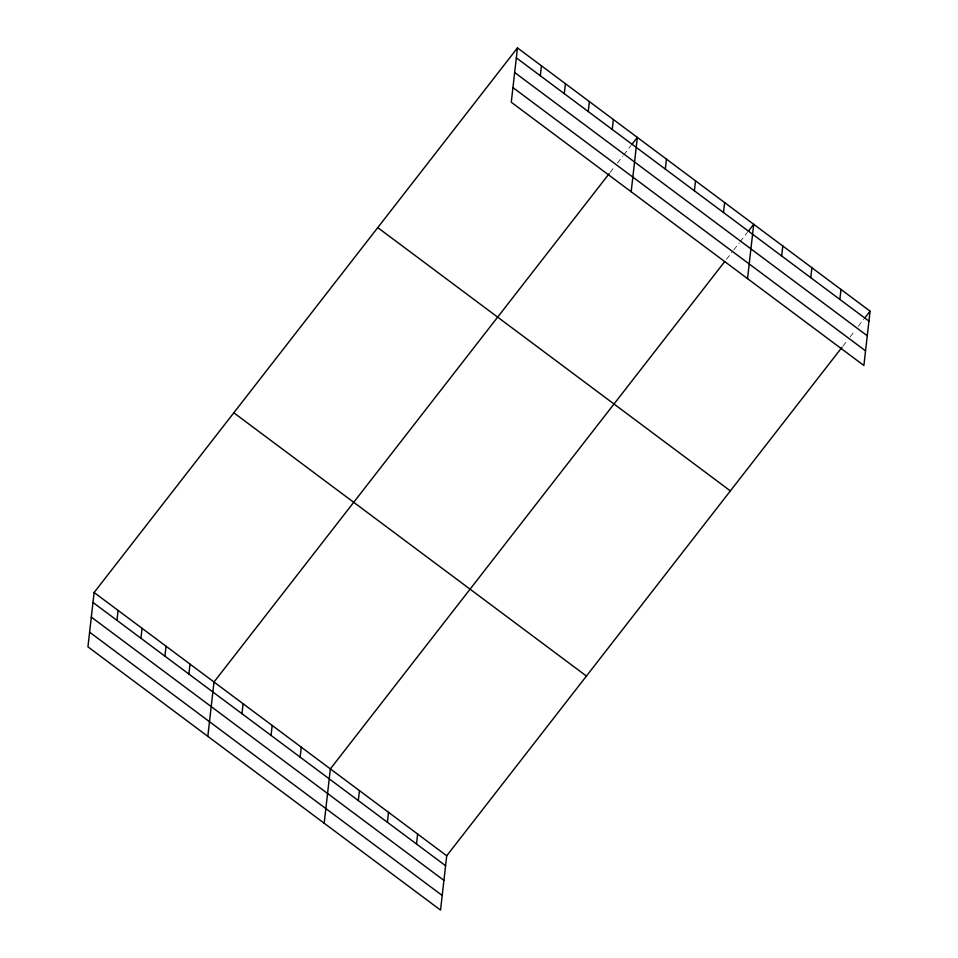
<?xml version="1.0" encoding="UTF-8"?>
<svg xmlns="http://www.w3.org/2000/svg" width="958" height="958" viewBox="0 0 958 958"><rect width="100%" height="100%" fill="white"/><g stroke="black" fill="none" stroke-linecap="round" stroke-linejoin="round"><path stroke-width="0.72" stroke-dasharray="4.79 3.59" d="M610.138 172.416L614.677 166.584M617.395 163.088L622.844 156.082M623.742 154.921L630.999 145.58M726.499 259.295L731.936 252.301M733.756 249.966L739.193 242.961M740.103 241.799L747.36 232.459M842.86 346.173L847.399 340.341M850.117 336.845L854.656 331.001M858.284 326.343L863.721 319.337"/><path stroke-width="1.44" d="M517.464 47.9L511.273 102.231L863.888 365.489L870.068 311.17L517.464 47.9L94.112 592.511L87.932 646.83L440.536 910.1L446.727 855.769L841.95 347.347M116.96 620.365L118.097 610.414M140.934 638.256L142.071 628.316M164.92 656.158L166.045 646.219M188.894 674.061L190.019 664.122M207.814 736.343L214.005 682.024L609.228 173.59M241.955 713.686L243.093 703.735M271.054 735.409L272.18 725.457M300.141 757.131L301.267 747.18M324.175 823.221L330.366 768.891L724.679 261.63M358.316 800.565L359.454 790.613M387.403 822.287L388.541 812.336M416.502 844.01L417.628 834.059M540.312 75.754L541.45 65.803M564.286 93.656L565.424 83.705M588.26 111.559L589.398 101.608M612.246 129.462L613.371 119.51M631.166 191.732L637.357 137.413L631.909 144.418M665.307 169.075L666.445 159.136M694.394 190.798L695.532 180.846M723.494 212.52L724.619 202.569M747.527 278.61L753.718 224.292L748.27 231.285M781.668 255.954L782.806 246.002M810.755 277.676L811.893 267.725M839.855 299.399L840.98 289.448M864.631 318.164L870.068 311.17M516.338 57.851L868.942 321.122M514.662 72.497L867.265 335.755M512.949 87.585L865.553 350.844M377.763 227.621L730.367 490.891M233.824 412.79L586.428 676.049M94.112 592.511L446.727 855.769M92.986 602.462L445.59 865.721M91.309 617.096L443.925 880.366M89.597 632.184L442.201 895.455"/></g></svg>
